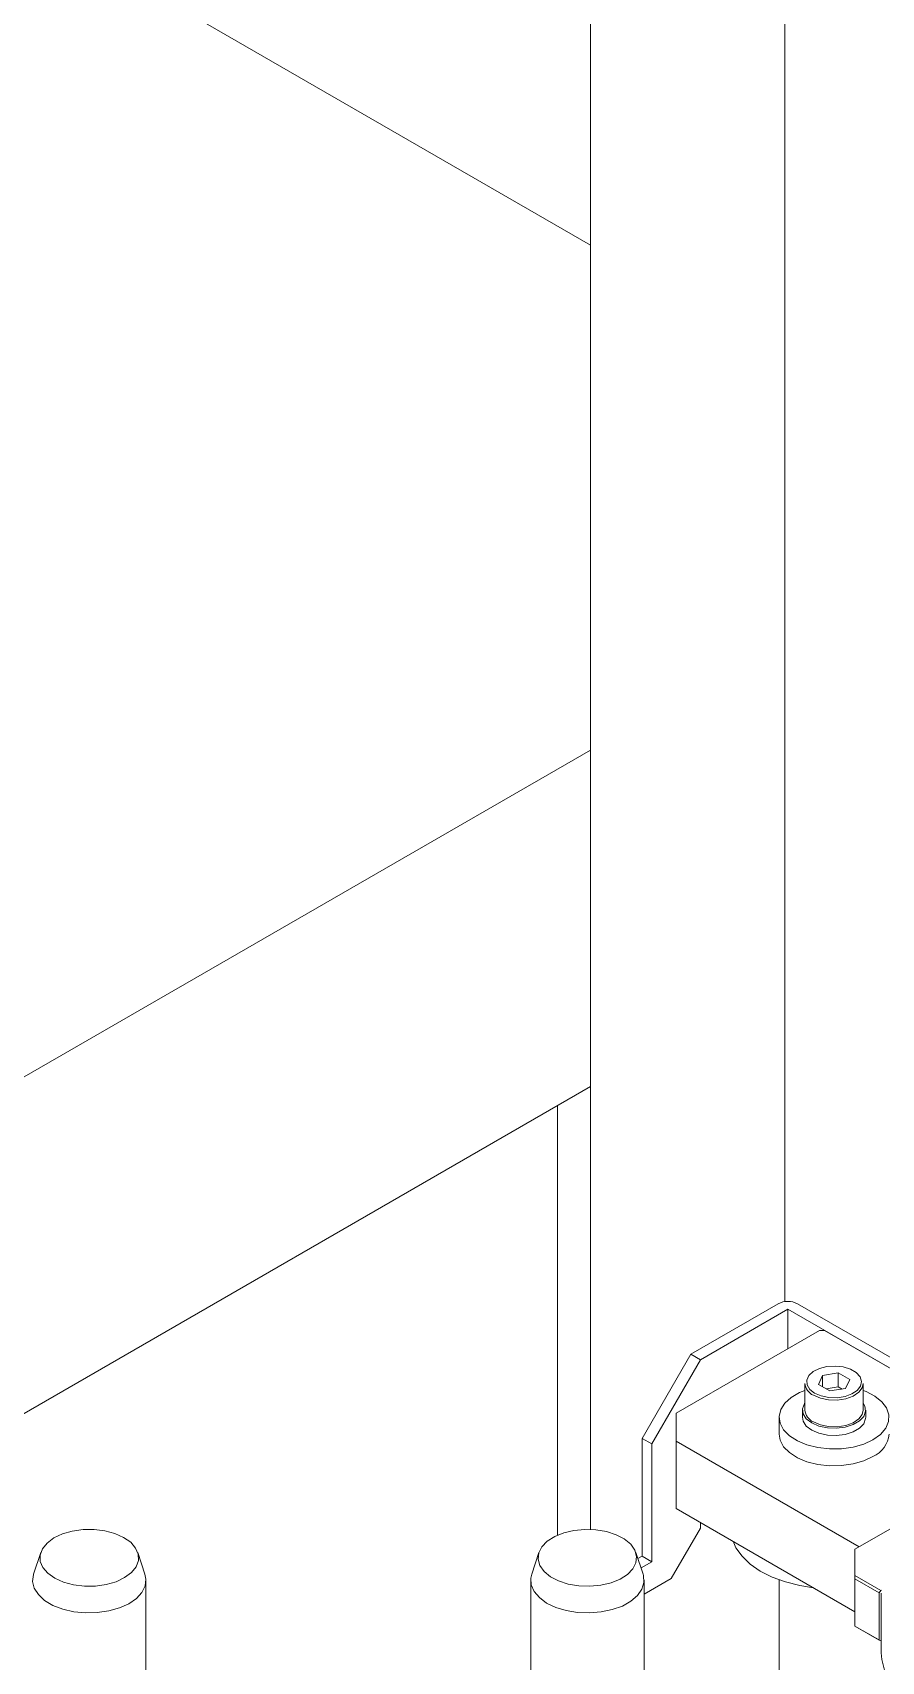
# Model space of a CAD drawing. Header units: millimetres. Extents: x 169 to 14583, y -399 to 10804.
# Drawn here: x 1960.7 to 2084.2, y 7270.9 to 7508 of the extents above; entities that cross this region are included whole.
import ezdxf

# ---------------------------------------------------------------- set-up
doc = ezdxf.new("R2010")
doc.units = ezdxf.units.MM
doc.header["$LTSCALE"] = 35

msp = doc.modelspace()

# ---------------------------------------------------------------- linework, layer by layer
at = {"color": 7, "linetype": 'Continuous', "lineweight": 18}
for p, q in [((2041.877, 7290.161), (2041.877, 8375.283)), ((2070.162, 7323.321), (2070.162, 7575.076)), ((1935.811, 7538.307), (2041.877, 7477.076)), ((1935.811, 7342.369), (2041.877, 7403.6)), ((1313.558, 6934.157), (2041.877, 7354.607)), ((2037.084, 7289.331), (2037.084, 7351.84)), ((2069.172, 7323.009), (2056.444, 7315.662)), ((2057.858, 7314.845), (2070.586, 7322.193)), ((2070.586, 7322.193), (2093.567, 7308.926)), ((2070.586, 7322.193), (2070.586, 7316.478)), ((2072, 7323.009), (2094.981, 7309.743)), ((2075.182, 7319.131), (2054.323, 7307.089)), ((2075.889, 7319.131), (2075.182, 7319.131)), ((2075.889, 7319.131), (2100.414, 7304.973)), ((2049.373, 7303.414), (2056.444, 7315.662)), ((2057.858, 7314.845), (2050.787, 7302.598)), ((2056.444, 7315.662), (2057.858, 7314.845)), ((2073.054, 7311.417), (2073.054, 7307.539)), ((2075.026, 7311.269), (2075.636, 7312.584)), ((2075.636, 7312.584), (2077.914, 7312.936)), ((2075.636, 7310.917), (2075.636, 7312.584)), ((2079.581, 7311.974), (2077.914, 7312.936)), ((2077.914, 7310.895), (2077.914, 7312.936)), ((2078.971, 7310.659), (2079.581, 7311.974)), ((2081.554, 7307.539), (2081.554, 7311.417)), ((2075.026, 7311.269), (2076.693, 7310.307)), ((2076.148, 7310.622), (2077.914, 7310.895)), ((2078.971, 7310.659), (2076.693, 7310.307)), ((2078.46, 7310.58), (2077.914, 7310.895)), ((2054.323, 7307.089), (2054.323, 7303.007)), ((2072.704, 7307.539), (2072.704, 7306.477)), ((2081.904, 7306.477), (2081.904, 7307.539)), ((2069.304, 7306.477), (2069.304, 7304.028)), ((2050.787, 7302.598), (2049.373, 7303.414)), ((2049.373, 7286.267), (2049.373, 7303.414)), ((2050.787, 7302.598), (2050.787, 7285.45)), ((2054.323, 7303.007), (2080.958, 7287.631)), ((2054.323, 7303.007), (2054.323, 7293.209)), ((2094.487, 7295.441), (2080.344, 7287.276)), ((2054.323, 7293.209), (2080.344, 7278.187)), ((2053.615, 7283.001), (2057.858, 7290.349)), ((2057.858, 7290.349), (2057.858, 7291.168)), ((1961.896, 7286.811), (1960.843, 7283.662)), ((1977.045, 7283.662), (1975.992, 7286.811)), ((2034.365, 7286.811), (2033.313, 7283.662)), ((2049.514, 7283.662), (2048.462, 7286.811)), ((2048.761, 7285.914), (2049.373, 7286.267)), ((2049.219, 7284.545), (2050.787, 7285.45)), ((2050.787, 7285.45), (2049.373, 7286.267)), ((2080.344, 7283.439), (2080.344, 7287.276)), ((2049.663, 7280.719), (2053.615, 7283.001)), ((2084.092, 7281.276), (2080.344, 7283.439)), ((2080.344, 7283.439), (2080.344, 7282.949)), ((2080.344, 7282.949), (2083.88, 7280.908)), ((2080.344, 7276.09), (2080.344, 7282.949)), ((1977.194, 7209.766), (1977.194, 7282.76)), ((2033.163, 7282.76), (2033.163, 7242.076)), ((2049.663, 7251.601), (2049.663, 7282.76)), ((2069.304, 7282.822), (2069.304, 7257.481)), ((2083.88, 7280.908), (2084.092, 7281.276)), ((2083.88, 7274.049), (2083.88, 7280.908)), ((2084.092, 7281.276), (2084.188, 7281.331)), ((2084.174, 7280.899), (2084.174, 7272.181)), ((2083.88, 7274.049), (2080.344, 7276.09)), ((2080.344, 7276.09), (2084.092, 7273.927)), ((2080.344, 7276.09), (2080.344, 7276.09)), ((2084.092, 7273.927), (2083.88, 7274.049)), ((2084.092, 7273.927), (2084.174, 7273.974))]:
    msp.add_line(p, q, dxfattribs=at)
at = {"color": 7, "linetype": 'Continuous', "lineweight": 18, "flags": 128}
for points in [[(2074.475, 7309.989), (2075.434, 7309.58), (2076.56, 7309.353), (2077.751, 7309.327), (2078.903, 7309.505), (2079.913, 7309.871), (2080.69, 7310.393), (2081.167, 7311.024), (2081.301, 7311.708), (2081.079, 7312.384), (2080.522, 7312.993), (2079.679, 7313.48), (2078.625, 7313.801), (2077.453, 7313.929), (2076.268, 7313.852), (2075.175, 7313.577), (2074.272, 7313.128), (2073.637, 7312.545), (2073.329, 7311.88), (2073.373, 7311.192), (2073.767, 7310.543), (2074.475, 7309.989)], [(2081.554, 7311.417), (2081.409, 7310.782), (2080.902, 7310.112), (2080.076, 7309.558), (2079.003, 7309.169), (2077.779, 7308.979), (2076.513, 7309.007), (2075.318, 7309.248), (2074.298, 7309.683)], [(2073.054, 7310.39), (2072.291, 7310.077), (2071.068, 7309.371), (2070.137, 7308.529), (2069.54, 7307.592), (2069.306, 7306.602), (2069.447, 7305.607), (2069.955, 7304.652), (2070.806, 7303.783), (2071.961, 7303.04), (2073.366, 7302.457), (2074.955, 7302.063), (2076.654, 7301.874), (2078.384, 7301.901), (2080.062, 7302.142), (2081.612, 7302.586), (2082.96, 7303.212), (2082.96, 7303.212)], [(2082.96, 7303.212), (2084.044, 7303.99), (2084.813, 7304.885), (2085.23, 7305.854), (2085.277, 7306.852), (2084.951, 7307.833), (2084.268, 7308.75), (2083.258, 7309.561), (2081.971, 7310.228), (2081.554, 7310.39)], [(2081.554, 7308.555), (2081.798, 7308.103), (2081.892, 7307.349), (2081.614, 7306.611), (2080.986, 7305.948), (2080.06, 7305.413), (2078.911, 7305.051), (2077.632, 7304.89), (2076.326, 7304.944), (2075.099, 7305.208), (2074.051, 7305.661), (2073.266, 7306.266), (2072.809, 7306.974), (2072.715, 7307.728), (2072.994, 7308.467), (2073.054, 7308.555)], [(2074.298, 7305.804), (2075.318, 7305.37), (2076.513, 7305.128), (2077.779, 7305.101), (2079.003, 7305.29), (2080.076, 7305.679), (2080.902, 7306.234), (2081.409, 7306.904), (2081.554, 7307.539)], [(2081.904, 7306.477), (2081.892, 7306.288), (2081.614, 7305.549), (2080.986, 7304.886), (2080.06, 7304.352), (2078.911, 7303.989), (2077.632, 7303.829), (2076.326, 7303.883), (2075.099, 7304.147), (2074.051, 7304.6), (2073.266, 7305.205), (2072.809, 7305.913), (2072.704, 7306.477)], [(2069.304, 7304.028), (2069.447, 7303.158), (2069.955, 7302.203), (2070.806, 7301.334), (2071.961, 7300.59), (2073.366, 7300.008), (2074.955, 7299.613), (2076.654, 7299.425), (2078.384, 7299.452), (2080.062, 7299.693), (2081.612, 7300.136), (2082.96, 7300.762)], [(1971.41, 7282.135), (1972.849, 7282.549), (1974.091, 7283.138), (1975.075, 7283.871), (1975.752, 7284.713), (1976.088, 7285.62), (1976.065, 7286.548), (1975.685, 7287.45), (1974.967, 7288.28), (1973.947, 7288.997), (1972.677, 7289.566), (1971.219, 7289.956), (1969.647, 7290.15), (1968.039, 7290.137), (1966.478, 7289.918), (1965.039, 7289.503), (1963.797, 7288.915), (1962.813, 7288.181), (1962.136, 7287.339), (1961.8, 7286.432), (1961.823, 7285.504), (1962.203, 7284.602), (1962.921, 7283.772), (1963.941, 7283.055), (1965.211, 7282.487), (1966.669, 7282.096), (1968.241, 7281.902), (1969.849, 7281.915), (1971.41, 7282.135)], [(2040.179, 7281.944), (2041.783, 7281.888), (2043.369, 7282.039), (2044.857, 7282.39), (2046.172, 7282.924), (2047.249, 7283.613), (2048.033, 7284.423), (2048.485, 7285.313), (2048.582, 7286.24), (2048.32, 7287.155), (2047.712, 7288.014), (2046.787, 7288.773), (2045.594, 7289.395), (2044.19, 7289.847), (2042.648, 7290.108), (2041.043, 7290.165), (2039.458, 7290.013), (2037.97, 7289.662), (2036.655, 7289.128), (2035.578, 7288.439), (2034.794, 7287.629), (2034.342, 7286.739), (2034.245, 7285.813), (2034.507, 7284.897), (2035.115, 7284.038), (2036.039, 7283.279), (2037.233, 7282.657), (2038.636, 7282.205), (2040.179, 7281.944)], [(2074.329, 7281.659), (2072.34, 7281.975), (2070.238, 7282.508), (2068.301, 7283.22), (2066.575, 7284.095), (2065.1, 7285.111), (2063.912, 7286.246), (2063.037, 7287.472), (2062.601, 7288.43)], [(1971.779, 7278.287), (1970.106, 7278.045), (1968.382, 7278.008), (1966.683, 7278.18), (1965.083, 7278.551), (1963.652, 7279.106), (1962.451, 7279.821), (1961.535, 7280.665), (1960.942, 7281.6), (1960.7, 7282.586), (1960.817, 7283.579), (1960.843, 7283.662)], [(1977.045, 7283.662), (1977.188, 7282.934), (1977.071, 7281.941), (1976.598, 7280.983), (1975.791, 7280.103), (1974.685, 7279.34), (1973.328, 7278.725), (1971.779, 7278.287)], [(2039.994, 7278.068), (2038.336, 7278.341), (2036.812, 7278.807), (2035.488, 7279.446), (2034.424, 7280.229), (2033.666, 7281.123), (2033.246, 7282.089), (2033.182, 7283.084), (2033.313, 7283.662)], [(2049.514, 7283.662), (2049.581, 7283.431), (2049.644, 7282.436), (2049.348, 7281.455), (2048.704, 7280.531), (2047.742, 7279.705), (2046.503, 7279.012), (2045.042, 7278.483), (2043.423, 7278.141), (2041.715, 7278.001), (2039.994, 7278.068)], [(2084.174, 7272.181), (2084.243, 7271.217), (2084.644, 7269.692), (2085.392, 7268.212), (2086.476, 7266.802), (2087.876, 7265.488), (2089.567, 7264.294), (2091.518, 7263.24), (2093.695, 7262.346), (2096.059, 7261.628), (2098.568, 7261.098), (2101.177, 7260.765), (2103.839, 7260.636), (2106.508, 7260.714), (2106.926, 7260.745)]]:
    msp.add_lwpolyline(points, dxfattribs=at)
at = {"color": 7, "linetype": 'Continuous', "lineweight": 18}
for centre, radius, start, end in [((2070.586, 7320.28), 3.074, 62.60967, 117.39033), ((2075.129, 7311.593), 2.083, 184.82564, 246.4945), ((2075.129, 7307.714), 2.083, 184.82564, 246.4945), ((2081.363, 7304.382), 3.956, 293.81015, 354.86971)]:
    msp.add_arc(centre, radius, start, end, dxfattribs=at)

doc.saveas('drawing.dxf')
